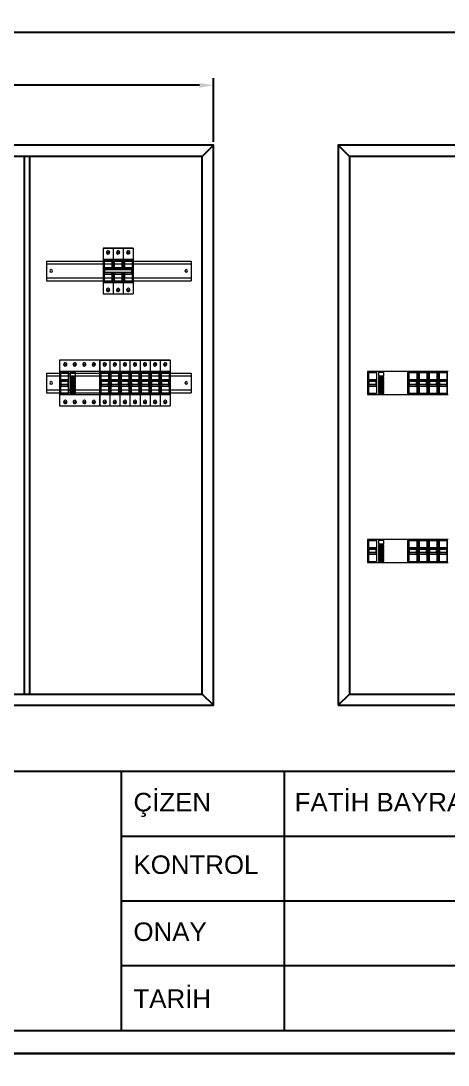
# Model space of a CAD drawing. Header units: millimetres. Extents: x 2046 to 14753, y 2361 to 29276.
# Drawn here: x 10086.9 to 10163.2, y 4139.3 to 4325.8 of the extents above; entities that cross this region are included whole.
import ezdxf

# ---------------------------------------------------------------- set-up
doc = ezdxf.new("R2010")
doc.units = ezdxf.units.MM
doc.layers.add('04_İç', color=10, linetype='Continuous', lineweight=13)
doc.layers.add('MYKUVVET', color=1, linetype='Continuous')
doc.styles.get("Standard").update_dxf_attribs({"font": 'arial.ttf'})
doc.dimstyles.new('ISO-25', dxfattribs={"dimtxt": 2.5, "dimasz": 2.5, "dimexe": 1.25, "dimexo": 0.625, "dimtad": 1, "dimtxsty": 'Standard', "dimcen": 2.5, "dimadec": 0, "dimazin": 0, "dimtfac": 1, "dimtmove": 0, "dimatfit": 3, "dimfxl": 1, "dimarcsym": 0})

# ---------------------------------------------------------------- blocks, each defined once
blk = doc.blocks.new('*D245')
at = {"layer": 'Defpoints', "color": 0, "transparency": 16777216}
for p in [(10031.34, 4314.26), (10031.34, 4303.56), (10121.34, 4303.56)]:
    blk.add_point(p, dxfattribs=at)
at = {"layer": 'MYKUVVET', "color": 0, "lineweight": -2, "transparency": 16777216}
for p, q in [((10031.34, 4304.18), (10031.34, 4315.51)), ((10121.34, 4304.18), (10121.34, 4315.51)), ((10118.84, 4314.26), (10033.84, 4314.26))]:
    blk.add_line(p, q, dxfattribs=at)
at = {"layer": 'MYKUVVET', "color": 0, "transparency": 16777216}
for points in [[(10033.84, 4314.68), (10033.84, 4313.84), (10031.34, 4314.26)], [(10118.84, 4314.68), (10118.84, 4313.84), (10121.34, 4314.26)]]:
    blk.add_solid(points, dxfattribs=at)
at = {"layer": 'MYKUVVET', "color": 0, "transparency": 16777216, "insert": (10076.34, 4316.16), "char_height": 2.5, "attachment_point": 5}
blk.add_mtext('90', dxfattribs=at)

msp = doc.modelspace()

# ---------------------------------------------------------------- linework, layer by layer
at = {"color": 8, "lineweight": 9}
for p, q in [((10101.621, 4285.201), (10101.621, 4277.019)), ((10103.421, 4285.201), (10101.621, 4285.201)), ((10101.621, 4285.201), (10103.421, 4285.201)), ((10103.421, 4285.201), (10103.421, 4281.371)), ((10105.221, 4285.201), (10103.421, 4285.201)), ((10103.421, 4285.201), (10105.221, 4285.201)), ((10103.421, 4285.201), (10103.421, 4281.371)), ((10105.221, 4285.201), (10105.221, 4281.371)), ((10107.021, 4285.201), (10105.221, 4285.201)), ((10105.221, 4285.201), (10107.021, 4285.201)), ((10105.221, 4285.201), (10105.221, 4281.371)), ((10107.021, 4285.201), (10107.021, 4277.019)), ((10101.621, 4283.155), (10101.621, 4279.064)), ((10103.421, 4283.155), (10101.621, 4283.155)), ((10102.229, 4284.452), (10102.813, 4284.452)), ((10102.229, 4284.391), (10102.813, 4284.391)), ((10103.421, 4283.155), (10103.421, 4281.371)), ((10105.221, 4283.155), (10103.421, 4283.155)), ((10104.029, 4284.452), (10104.613, 4284.452)), ((10104.029, 4284.391), (10104.613, 4284.391)), ((10105.221, 4283.155), (10105.221, 4281.371)), ((10107.021, 4283.155), (10105.221, 4283.155)), ((10105.829, 4284.452), (10106.413, 4284.452)), ((10105.829, 4284.391), (10106.413, 4284.391)), ((10103.421, 4280.839), (10103.421, 4279.064)), ((10103.421, 4280.839), (10103.421, 4277.019)), ((10103.421, 4280.839), (10103.421, 4277.019)), ((10105.221, 4280.839), (10105.221, 4279.064)), ((10105.221, 4280.839), (10105.221, 4277.019)), ((10105.221, 4280.839), (10105.221, 4277.019)), ((10101.621, 4279.064), (10103.421, 4279.064)), ((10103.421, 4279.064), (10105.221, 4279.064)), ((10105.221, 4279.064), (10107.021, 4279.064)), ((10102.229, 4277.756), (10102.813, 4277.756)), ((10102.229, 4277.695), (10102.813, 4277.695)), ((10104.029, 4277.756), (10104.613, 4277.756)), ((10104.029, 4277.695), (10104.613, 4277.695)), ((10105.829, 4277.756), (10106.413, 4277.756)), ((10105.829, 4277.695), (10106.413, 4277.695)), ((10101.621, 4277.019), (10103.421, 4277.019)), ((10103.421, 4277.019), (10105.221, 4277.019)), ((10105.221, 4277.019), (10107.021, 4277.019)), ((10093.823, 4265.201, 2.365), (10093.823, 4257.019, 2.365)), ((10101.023, 4265.201, 2.365), (10093.823, 4265.201, 2.365)), ((10094.581, 4264.452, 2.365), (10095.165, 4264.452, 2.365)), ((10094.581, 4264.391, 2.365), (10095.165, 4264.391, 2.365)), ((10096.281, 4264.452, 2.365), (10096.865, 4264.452, 2.365)), ((10096.281, 4264.391, 2.365), (10096.865, 4264.391, 2.365)), ((10097.981, 4264.452, 2.365), (10098.565, 4264.452, 2.365)), ((10097.981, 4264.391, 2.365), (10098.565, 4264.391, 2.365)), ((10099.681, 4264.452, 2.365), (10100.265, 4264.452, 2.365)), ((10099.681, 4264.391, 2.365), (10100.265, 4264.391, 2.365)), ((10101.023, 4257.019, 2.365), (10101.023, 4265.201, 2.365)), ((10101.023, 4265.201, 2.365), (10101.023, 4257.019, 2.365)), ((10102.823, 4265.201, 2.365), (10101.023, 4265.201, 2.365)), ((10101.023, 4265.201, 2.365), (10102.823, 4265.201, 2.365)), ((10101.631, 4264.452, 2.365), (10102.215, 4264.452, 2.365)), ((10101.631, 4264.391, 2.365), (10102.215, 4264.391, 2.365)), ((10102.823, 4265.201, 2.365), (10102.823, 4257.019, 2.365)), ((10102.823, 4265.201, 2.365), (10102.823, 4257.019, 2.365)), ((10104.623, 4265.201, 2.365), (10102.823, 4265.201, 2.365)), ((10102.823, 4265.201, 2.365), (10104.623, 4265.201, 2.365)), ((10103.431, 4264.452, 2.365), (10104.015, 4264.452, 2.365)), ((10103.431, 4264.391, 2.365), (10104.015, 4264.391, 2.365)), ((10104.623, 4265.201, 2.365), (10104.623, 4257.019, 2.365)), ((10104.623, 4265.201, 2.365), (10104.623, 4257.019, 2.365)), ((10106.423, 4265.201, 2.365), (10104.623, 4265.201, 2.365)), ((10104.623, 4265.201, 2.365), (10106.423, 4265.201, 2.365)), ((10105.231, 4264.452, 2.365), (10105.815, 4264.452, 2.365)), ((10105.231, 4264.391, 2.365), (10105.815, 4264.391, 2.365)), ((10106.423, 4265.201, 2.365), (10106.423, 4257.019, 2.365)), ((10106.423, 4265.201, 2.365), (10106.423, 4257.019, 2.365)), ((10108.223, 4265.201, 2.365), (10106.423, 4265.201, 2.365)), ((10106.423, 4265.201, 2.365), (10108.223, 4265.201, 2.365)), ((10107.031, 4264.452, 2.365), (10107.615, 4264.452, 2.365)), ((10107.031, 4264.391, 2.365), (10107.615, 4264.391, 2.365)), ((10108.223, 4265.201, 2.365), (10108.223, 4257.019, 2.365)), ((10108.223, 4265.201, 2.365), (10108.223, 4257.019, 2.365)), ((10110.023, 4265.201, 2.365), (10108.223, 4265.201, 2.365)), ((10108.223, 4265.201, 2.365), (10110.023, 4265.201, 2.365)), ((10108.831, 4264.452, 2.365), (10109.415, 4264.452, 2.365)), ((10108.831, 4264.391, 2.365), (10109.415, 4264.391, 2.365)), ((10110.023, 4265.201, 2.365), (10110.023, 4257.019, 2.365)), ((10110.023, 4265.201, 2.365), (10110.023, 4257.019, 2.365)), ((10111.823, 4265.201, 2.365), (10110.023, 4265.201, 2.365)), ((10110.023, 4265.201, 2.365), (10111.823, 4265.201, 2.365)), ((10110.631, 4264.452, 2.365), (10111.215, 4264.452, 2.365)), ((10110.631, 4264.391, 2.365), (10111.215, 4264.391, 2.365)), ((10111.823, 4265.201, 2.365), (10111.823, 4257.019, 2.365)), ((10111.823, 4265.201, 2.365), (10111.823, 4257.019, 2.365)), ((10113.623, 4265.201, 2.365), (10111.823, 4265.201, 2.365)), ((10111.823, 4265.201, 2.365), (10113.623, 4265.201, 2.365)), ((10112.431, 4264.452, 2.365), (10113.015, 4264.452, 2.365)), ((10112.431, 4264.391, 2.365), (10113.015, 4264.391, 2.365)), ((10113.623, 4265.201, 2.365), (10113.623, 4257.019, 2.365)), ((10101.023, 4263.155, 2.365), (10101.023, 4259.064, 2.365)), ((10102.823, 4263.155, 2.365), (10101.023, 4263.155, 2.365)), ((10102.823, 4263.155, 2.365), (10102.823, 4259.064, 2.365)), ((10104.623, 4263.155, 2.365), (10102.823, 4263.155, 2.365)), ((10104.623, 4263.155, 2.365), (10104.623, 4259.064, 2.365)), ((10106.423, 4263.155, 2.365), (10104.623, 4263.155, 2.365)), ((10106.423, 4263.155, 2.365), (10106.423, 4259.064, 2.365)), ((10108.223, 4263.155, 2.365), (10106.423, 4263.155, 2.365)), ((10108.223, 4263.155, 2.365), (10108.223, 4259.064, 2.365)), ((10110.023, 4263.155, 2.365), (10108.223, 4263.155, 2.365)), ((10110.023, 4263.155, 2.365), (10110.023, 4259.064, 2.365)), ((10111.823, 4263.155, 2.365), (10110.023, 4263.155, 2.365)), ((10111.823, 4263.155, 2.365), (10111.823, 4259.064, 2.365)), ((10113.623, 4263.155, 2.365), (10111.823, 4263.155, 2.365)), ((10156.049, 4263.155), (10156.049, 4259.064)), ((10157.849, 4263.155), (10156.049, 4263.155)), ((10157.849, 4263.155), (10157.849, 4259.064)), ((10159.649, 4263.155), (10157.849, 4263.155)), ((10159.649, 4263.155), (10159.649, 4259.064)), ((10161.449, 4263.155), (10159.649, 4263.155)), ((10161.449, 4263.155), (10161.449, 4259.064)), ((10163.249, 4263.155), (10161.449, 4263.155)), ((10101.023, 4259.064, 2.365), (10102.823, 4259.064, 2.365)), ((10102.823, 4259.064, 2.365), (10104.623, 4259.064, 2.365)), ((10104.623, 4259.064, 2.365), (10106.423, 4259.064, 2.365)), ((10106.423, 4259.064, 2.365), (10108.223, 4259.064, 2.365)), ((10108.223, 4259.064, 2.365), (10110.023, 4259.064, 2.365)), ((10110.023, 4259.064, 2.365), (10111.823, 4259.064, 2.365)), ((10111.823, 4259.064, 2.365), (10113.623, 4259.064, 2.365)), ((10156.049, 4259.064), (10157.849, 4259.064)), ((10157.849, 4259.064), (10159.649, 4259.064)), ((10159.649, 4259.064), (10161.449, 4259.064)), ((10161.449, 4259.064), (10163.249, 4259.064)), ((10093.823, 4257.019, 2.365), (10101.023, 4257.019, 2.365)), ((10094.581, 4257.756, 2.365), (10095.165, 4257.756, 2.365)), ((10094.581, 4257.695, 2.365), (10095.165, 4257.695, 2.365)), ((10096.281, 4257.756, 2.365), (10096.865, 4257.756, 2.365)), ((10096.281, 4257.695, 2.365), (10096.865, 4257.695, 2.365)), ((10097.981, 4257.756, 2.365), (10098.565, 4257.756, 2.365)), ((10097.981, 4257.695, 2.365), (10098.565, 4257.695, 2.365)), ((10099.681, 4257.756, 2.365), (10100.265, 4257.756, 2.365)), ((10099.681, 4257.695, 2.365), (10100.265, 4257.695, 2.365)), ((10101.023, 4257.019, 2.365), (10102.823, 4257.019, 2.365)), ((10101.631, 4257.756, 2.365), (10102.215, 4257.756, 2.365)), ((10101.631, 4257.695, 2.365), (10102.215, 4257.695, 2.365)), ((10102.823, 4257.019, 2.365), (10104.623, 4257.019, 2.365)), ((10103.431, 4257.756, 2.365), (10104.015, 4257.756, 2.365)), ((10103.431, 4257.695, 2.365), (10104.015, 4257.695, 2.365)), ((10104.623, 4257.019, 2.365), (10106.423, 4257.019, 2.365)), ((10105.231, 4257.756, 2.365), (10105.815, 4257.756, 2.365)), ((10105.231, 4257.695, 2.365), (10105.815, 4257.695, 2.365)), ((10106.423, 4257.019, 2.365), (10108.223, 4257.019, 2.365)), ((10107.031, 4257.756, 2.365), (10107.615, 4257.756, 2.365)), ((10107.031, 4257.695, 2.365), (10107.615, 4257.695, 2.365)), ((10108.223, 4257.019, 2.365), (10110.023, 4257.019, 2.365)), ((10108.831, 4257.756, 2.365), (10109.415, 4257.756, 2.365)), ((10108.831, 4257.695, 2.365), (10109.415, 4257.695, 2.365)), ((10110.023, 4257.019, 2.365), (10111.823, 4257.019, 2.365)), ((10110.631, 4257.756, 2.365), (10111.215, 4257.756, 2.365)), ((10110.631, 4257.695, 2.365), (10111.215, 4257.695, 2.365)), ((10111.823, 4257.019, 2.365), (10113.623, 4257.019, 2.365)), ((10112.431, 4257.756, 2.365), (10113.015, 4257.756, 2.365)), ((10112.431, 4257.695, 2.365), (10113.015, 4257.695, 2.365)), ((10156.049, 4233.155), (10156.049, 4229.064)), ((10157.849, 4233.155), (10156.049, 4233.155)), ((10157.849, 4233.155), (10157.849, 4229.064)), ((10159.649, 4233.155), (10157.849, 4233.155)), ((10159.649, 4233.155), (10159.649, 4229.064)), ((10161.449, 4233.155), (10159.649, 4233.155)), ((10161.449, 4233.155), (10161.449, 4229.064)), ((10163.249, 4233.155), (10161.449, 4233.155)), ((10156.049, 4229.064), (10157.849, 4229.064)), ((10157.849, 4229.064), (10159.649, 4229.064)), ((10159.649, 4229.064), (10161.449, 4229.064)), ((10161.449, 4229.064), (10163.249, 4229.064))]:
    msp.add_line(p, q, dxfattribs=at)
at = {"color": 30, "lineweight": 9}
for p, q in [((10101.784, 4282.982), (10101.784, 4279.218)), ((10103.309, 4282.982), (10101.784, 4282.982)), ((10101.83, 4282.936), (10101.83, 4279.263)), ((10103.264, 4282.936), (10101.83, 4282.936)), ((10103.264, 4281.371), (10103.264, 4282.936)), ((10103.309, 4281.371), (10103.309, 4282.982)), ((10103.584, 4282.982), (10103.584, 4281.371)), ((10105.109, 4282.982), (10103.584, 4282.982)), ((10103.63, 4282.936), (10103.63, 4281.371)), ((10105.064, 4282.936), (10103.63, 4282.936)), ((10105.064, 4281.371), (10105.064, 4282.936)), ((10105.109, 4281.371), (10105.109, 4282.982)), ((10105.384, 4282.982), (10105.384, 4281.371)), ((10106.909, 4282.982), (10105.384, 4282.982)), ((10105.43, 4282.936), (10105.43, 4281.371)), ((10106.864, 4282.936), (10105.43, 4282.936)), ((10106.864, 4279.263), (10106.864, 4282.936)), ((10106.909, 4279.218), (10106.909, 4282.982)), ((10101.875, 4281.678), (10101.875, 4280.532)), ((10103.218, 4281.678), (10101.875, 4281.678)), ((10103.218, 4281.417), (10101.875, 4281.417)), ((10101.921, 4281.371), (10101.875, 4281.417)), ((10101.921, 4280.839), (10101.875, 4280.794)), ((10103.218, 4280.794), (10101.875, 4280.794)), ((10103.173, 4281.371), (10101.921, 4281.371)), ((10101.921, 4280.839), (10101.921, 4281.371)), ((10103.173, 4280.839), (10101.921, 4280.839)), ((10103.173, 4281.371), (10103.218, 4281.417)), ((10103.173, 4280.839), (10103.218, 4280.794)), ((10103.218, 4281.371), (10103.218, 4281.678)), ((10103.218, 4280.532), (10103.218, 4280.839)), ((10103.264, 4279.263), (10103.264, 4280.839)), ((10103.309, 4279.218), (10103.309, 4280.839)), ((10103.584, 4280.839), (10103.584, 4279.218)), ((10103.63, 4280.839), (10103.63, 4279.263)), ((10105.018, 4281.678), (10103.675, 4281.678)), ((10103.675, 4281.678), (10103.675, 4281.371)), ((10105.018, 4281.417), (10103.675, 4281.417)), ((10103.721, 4281.371), (10103.675, 4281.417)), ((10103.721, 4280.839), (10103.675, 4280.794)), ((10103.675, 4280.839), (10103.675, 4280.532)), ((10105.018, 4280.794), (10103.675, 4280.794)), ((10104.973, 4281.371), (10103.721, 4281.371)), ((10104.973, 4280.839), (10103.721, 4280.839)), ((10104.973, 4281.371), (10105.018, 4281.417)), ((10104.973, 4280.839), (10105.018, 4280.794)), ((10105.018, 4281.371), (10105.018, 4281.678)), ((10105.018, 4280.532), (10105.018, 4280.839)), ((10105.064, 4279.263), (10105.064, 4280.839)), ((10105.109, 4279.218), (10105.109, 4280.839)), ((10105.384, 4280.839), (10105.384, 4279.218)), ((10105.43, 4280.839), (10105.43, 4279.263)), ((10105.475, 4281.678), (10105.475, 4281.371)), ((10106.818, 4281.678), (10105.475, 4281.678)), ((10106.818, 4281.417), (10105.475, 4281.417)), ((10105.521, 4281.371), (10105.475, 4281.417)), ((10105.521, 4280.839), (10105.475, 4280.794)), ((10105.475, 4280.839), (10105.475, 4280.532)), ((10106.818, 4280.794), (10105.475, 4280.794)), ((10106.773, 4281.371), (10105.521, 4281.371)), ((10106.773, 4280.839), (10105.521, 4280.839)), ((10106.773, 4281.371), (10106.818, 4281.417)), ((10106.773, 4280.839), (10106.773, 4281.371)), ((10106.773, 4280.839), (10106.818, 4280.794)), ((10106.818, 4280.532), (10106.818, 4281.678)), ((10101.784, 4279.218), (10103.309, 4279.218)), ((10101.83, 4279.263), (10103.264, 4279.263)), ((10101.875, 4280.532), (10103.218, 4280.532)), ((10103.584, 4279.218), (10105.109, 4279.218)), ((10103.63, 4279.263), (10105.064, 4279.263)), ((10103.675, 4280.532), (10105.018, 4280.532)), ((10105.384, 4279.218), (10106.909, 4279.218)), ((10105.43, 4279.263), (10106.864, 4279.263)), ((10105.475, 4280.532), (10106.818, 4280.532)), ((10093.823, 4263.155, 2.365), (10093.823, 4259.064, 2.365)), ((10101.023, 4263.155, 2.365), (10093.823, 4263.155, 2.365)), ((10093.986, 4262.982, 2.365), (10093.986, 4259.218, 2.365)), ((10095.511, 4262.982, 2.365), (10093.986, 4262.982, 2.365)), ((10094.032, 4262.936, 2.365), (10094.032, 4259.263, 2.365)), ((10095.466, 4262.936, 2.365), (10094.032, 4262.936, 2.365)), ((10095.466, 4259.263, 2.365), (10095.466, 4262.936, 2.365)), ((10095.511, 4259.218, 2.365), (10095.511, 4262.982, 2.365)), ((10095.77, 4262.982, 2.365), (10095.77, 4262.397, 2.365)), ((10096.717, 4262.982, 2.365), (10095.77, 4262.982, 2.365)), ((10095.77, 4262.397, 2.365), (10096.717, 4262.397, 2.365)), ((10095.77, 4262.22, 2.365), (10095.77, 4262.095, 2.365)), ((10096.717, 4262.22, 2.365), (10095.77, 4262.22, 2.365)), ((10096.717, 4262.397, 2.365), (10096.717, 4262.982, 2.365)), ((10096.717, 4262.095, 2.365), (10096.717, 4262.22, 2.365)), ((10101.023, 4259.064, 2.365), (10101.023, 4263.155, 2.365)), ((10101.186, 4262.982, 2.365), (10101.186, 4259.218, 2.365)), ((10102.711, 4262.982, 2.365), (10101.186, 4262.982, 2.365)), ((10101.232, 4262.936, 2.365), (10101.232, 4259.263, 2.365)), ((10102.666, 4262.936, 2.365), (10101.232, 4262.936, 2.365)), ((10102.666, 4259.263, 2.365), (10102.666, 4262.936, 2.365)), ((10102.711, 4259.218, 2.365), (10102.711, 4262.982, 2.365)), ((10102.986, 4262.982, 2.365), (10102.986, 4259.218, 2.365)), ((10104.511, 4262.982, 2.365), (10102.986, 4262.982, 2.365)), ((10103.032, 4262.936, 2.365), (10103.032, 4259.263, 2.365)), ((10104.466, 4262.936, 2.365), (10103.032, 4262.936, 2.365)), ((10104.466, 4259.263, 2.365), (10104.466, 4262.936, 2.365)), ((10104.511, 4259.218, 2.365), (10104.511, 4262.982, 2.365)), ((10104.786, 4262.982, 2.365), (10104.786, 4259.218, 2.365)), ((10106.311, 4262.982, 2.365), (10104.786, 4262.982, 2.365)), ((10104.832, 4262.936, 2.365), (10104.832, 4259.263, 2.365)), ((10106.266, 4262.936, 2.365), (10104.832, 4262.936, 2.365)), ((10106.266, 4259.263, 2.365), (10106.266, 4262.936, 2.365)), ((10106.311, 4259.218, 2.365), (10106.311, 4262.982, 2.365)), ((10106.586, 4262.982, 2.365), (10106.586, 4259.218, 2.365)), ((10108.111, 4262.982, 2.365), (10106.586, 4262.982, 2.365)), ((10106.632, 4262.936, 2.365), (10106.632, 4259.263, 2.365)), ((10108.066, 4262.936, 2.365), (10106.632, 4262.936, 2.365)), ((10108.066, 4259.263, 2.365), (10108.066, 4262.936, 2.365)), ((10108.111, 4259.218, 2.365), (10108.111, 4262.982, 2.365)), ((10108.386, 4262.982, 2.365), (10108.386, 4259.218, 2.365)), ((10109.911, 4262.982, 2.365), (10108.386, 4262.982, 2.365)), ((10108.432, 4262.936, 2.365), (10108.432, 4259.263, 2.365)), ((10109.866, 4262.936, 2.365), (10108.432, 4262.936, 2.365)), ((10109.866, 4259.263, 2.365), (10109.866, 4262.936, 2.365)), ((10109.911, 4259.218, 2.365), (10109.911, 4262.982, 2.365)), ((10110.186, 4262.982, 2.365), (10110.186, 4259.218, 2.365)), ((10111.711, 4262.982, 2.365), (10110.186, 4262.982, 2.365)), ((10110.232, 4262.936, 2.365), (10110.232, 4259.263, 2.365)), ((10111.666, 4262.936, 2.365), (10110.232, 4262.936, 2.365)), ((10111.666, 4259.263, 2.365), (10111.666, 4262.936, 2.365)), ((10111.711, 4259.218, 2.365), (10111.711, 4262.982, 2.365)), ((10111.986, 4262.982, 2.365), (10111.986, 4259.218, 2.365)), ((10113.511, 4262.982, 2.365), (10111.986, 4262.982, 2.365)), ((10112.032, 4262.936, 2.365), (10112.032, 4259.263, 2.365)), ((10113.466, 4262.936, 2.365), (10112.032, 4262.936, 2.365)), ((10113.466, 4259.263, 2.365), (10113.466, 4262.936, 2.365)), ((10113.511, 4259.218, 2.365), (10113.511, 4262.982, 2.365)), ((10148.849, 4263.155), (10148.849, 4259.064)), ((10156.049, 4263.155), (10148.849, 4263.155)), ((10149.012, 4262.982), (10149.012, 4259.218)), ((10150.537, 4262.982), (10149.012, 4262.982)), ((10149.058, 4262.936), (10149.058, 4259.263)), ((10150.492, 4262.936), (10149.058, 4262.936)), ((10150.492, 4259.263), (10150.492, 4262.936)), ((10150.537, 4259.218), (10150.537, 4262.982)), ((10150.796, 4262.982), (10150.796, 4262.397)), ((10151.744, 4262.982), (10150.796, 4262.982)), ((10150.796, 4262.397), (10151.744, 4262.397)), ((10150.796, 4262.22), (10150.796, 4262.095)), ((10151.744, 4262.22), (10150.796, 4262.22)), ((10151.744, 4262.397), (10151.744, 4262.982)), ((10151.744, 4262.095), (10151.744, 4262.22)), ((10156.049, 4259.064), (10156.049, 4263.155)), ((10156.212, 4262.982), (10156.212, 4259.218)), ((10157.737, 4262.982), (10156.212, 4262.982)), ((10156.258, 4262.936), (10156.258, 4259.263)), ((10157.692, 4262.936), (10156.258, 4262.936)), ((10157.692, 4259.263), (10157.692, 4262.936)), ((10157.737, 4259.218), (10157.737, 4262.982)), ((10158.012, 4262.982), (10158.012, 4259.218)), ((10159.537, 4262.982), (10158.012, 4262.982)), ((10158.058, 4262.936), (10158.058, 4259.263)), ((10159.492, 4262.936), (10158.058, 4262.936)), ((10159.492, 4259.263), (10159.492, 4262.936)), ((10159.537, 4259.218), (10159.537, 4262.982)), ((10159.812, 4262.982), (10159.812, 4259.218)), ((10161.337, 4262.982), (10159.812, 4262.982)), ((10159.858, 4262.936), (10159.858, 4259.263)), ((10161.292, 4262.936), (10159.858, 4262.936)), ((10161.292, 4259.263), (10161.292, 4262.936)), ((10161.337, 4259.218), (10161.337, 4262.982)), ((10161.612, 4262.982), (10161.612, 4259.218)), ((10163.137, 4262.982), (10161.612, 4262.982)), ((10161.658, 4262.936), (10161.658, 4259.263)), ((10163.092, 4262.936), (10161.658, 4262.936)), ((10163.092, 4259.263), (10163.092, 4262.936)), ((10163.137, 4259.218), (10163.137, 4262.982)), ((10094.077, 4261.678, 2.365), (10094.077, 4260.532, 2.365)), ((10095.42, 4261.678, 2.365), (10094.077, 4261.678, 2.365)), ((10095.42, 4261.417, 2.365), (10094.077, 4261.417, 2.365)), ((10094.123, 4261.371, 2.365), (10094.077, 4261.417, 2.365)), ((10094.123, 4260.839, 2.365), (10094.077, 4260.794, 2.365)), ((10095.42, 4260.794, 2.365), (10094.077, 4260.794, 2.365)), ((10094.077, 4260.532, 2.365), (10095.42, 4260.532, 2.365)), ((10095.375, 4261.371, 2.365), (10094.123, 4261.371, 2.365)), ((10094.123, 4260.839, 2.365), (10094.123, 4261.371, 2.365)), ((10095.375, 4260.839, 2.365), (10094.123, 4260.839, 2.365)), ((10095.375, 4261.371, 2.365), (10095.42, 4261.417, 2.365)), ((10095.375, 4260.839, 2.365), (10095.375, 4261.371, 2.365)), ((10095.375, 4260.839, 2.365), (10095.42, 4260.794, 2.365)), ((10095.42, 4260.532, 2.365), (10095.42, 4261.678, 2.365)), ((10095.77, 4262.095, 2.365), (10096.717, 4262.095, 2.365)), ((10095.77, 4261.982, 2.365), (10095.77, 4261.858, 2.365)), ((10096.717, 4261.982, 2.365), (10095.77, 4261.982, 2.365)), ((10095.77, 4261.858, 2.365), (10096.717, 4261.858, 2.365)), ((10095.77, 4261.745, 2.365), (10095.77, 4261.62, 2.365)), ((10096.717, 4261.745, 2.365), (10095.77, 4261.745, 2.365)), ((10095.77, 4261.62, 2.365), (10096.717, 4261.62, 2.365)), ((10095.77, 4261.508, 2.365), (10095.77, 4261.383, 2.365)), ((10096.717, 4261.508, 2.365), (10095.77, 4261.508, 2.365)), ((10095.77, 4261.383, 2.365), (10096.717, 4261.383, 2.365)), ((10095.77, 4261.27, 2.365), (10095.77, 4261.146, 2.365)), ((10096.717, 4261.27, 2.365), (10095.77, 4261.27, 2.365)), ((10095.77, 4261.146, 2.365), (10096.717, 4261.146, 2.365)), ((10095.77, 4261.033, 2.365), (10095.77, 4260.909, 2.365)), ((10096.717, 4261.033, 2.365), (10095.77, 4261.033, 2.365)), ((10095.77, 4260.909, 2.365), (10096.717, 4260.909, 2.365)), ((10095.77, 4260.796, 2.365), (10095.77, 4260.671, 2.365)), ((10096.717, 4260.796, 2.365), (10095.77, 4260.796, 2.365)), ((10095.77, 4260.671, 2.365), (10096.717, 4260.671, 2.365)), ((10095.77, 4260.559, 2.365), (10095.77, 4260.434, 2.365)), ((10096.717, 4260.559, 2.365), (10095.77, 4260.559, 2.365)), ((10095.77, 4260.434, 2.365), (10096.717, 4260.434, 2.365)), ((10095.77, 4260.321, 2.365), (10095.77, 4260.197, 2.365)), ((10096.717, 4260.321, 2.365), (10095.77, 4260.321, 2.365)), ((10096.717, 4261.858, 2.365), (10096.717, 4261.982, 2.365)), ((10096.717, 4261.62, 2.365), (10096.717, 4261.745, 2.365)), ((10096.717, 4261.383, 2.365), (10096.717, 4261.508, 2.365)), ((10096.717, 4261.146, 2.365), (10096.717, 4261.27, 2.365)), ((10096.717, 4260.909, 2.365), (10096.717, 4261.033, 2.365)), ((10096.717, 4260.671, 2.365), (10096.717, 4260.796, 2.365)), ((10096.717, 4260.434, 2.365), (10096.717, 4260.559, 2.365)), ((10096.717, 4260.197, 2.365), (10096.717, 4260.321, 2.365)), ((10101.277, 4261.678, 2.365), (10101.277, 4260.532, 2.365)), ((10102.62, 4261.678, 2.365), (10101.277, 4261.678, 2.365)), ((10102.62, 4261.417, 2.365), (10101.277, 4261.417, 2.365)), ((10101.323, 4261.371, 2.365), (10101.277, 4261.417, 2.365)), ((10101.323, 4260.839, 2.365), (10101.277, 4260.794, 2.365)), ((10102.62, 4260.794, 2.365), (10101.277, 4260.794, 2.365)), ((10101.277, 4260.532, 2.365), (10102.62, 4260.532, 2.365)), ((10102.575, 4261.371, 2.365), (10101.323, 4261.371, 2.365)), ((10101.323, 4260.839, 2.365), (10101.323, 4261.371, 2.365)), ((10102.575, 4260.839, 2.365), (10101.323, 4260.839, 2.365)), ((10102.575, 4261.371, 2.365), (10102.62, 4261.417, 2.365)), ((10102.575, 4260.839, 2.365), (10102.575, 4261.371, 2.365)), ((10102.575, 4260.839, 2.365), (10102.62, 4260.794, 2.365)), ((10102.62, 4260.532, 2.365), (10102.62, 4261.678, 2.365)), ((10103.077, 4261.678, 2.365), (10103.077, 4260.532, 2.365)), ((10104.42, 4261.678, 2.365), (10103.077, 4261.678, 2.365)), ((10104.42, 4261.417, 2.365), (10103.077, 4261.417, 2.365)), ((10103.123, 4261.371, 2.365), (10103.077, 4261.417, 2.365)), ((10103.123, 4260.839, 2.365), (10103.077, 4260.794, 2.365)), ((10104.42, 4260.794, 2.365), (10103.077, 4260.794, 2.365)), ((10103.077, 4260.532, 2.365), (10104.42, 4260.532, 2.365)), ((10104.375, 4261.371, 2.365), (10103.123, 4261.371, 2.365)), ((10103.123, 4260.839, 2.365), (10103.123, 4261.371, 2.365)), ((10104.375, 4260.839, 2.365), (10103.123, 4260.839, 2.365)), ((10104.375, 4261.371, 2.365), (10104.42, 4261.417, 2.365)), ((10104.375, 4260.839, 2.365), (10104.375, 4261.371, 2.365)), ((10104.375, 4260.839, 2.365), (10104.42, 4260.794, 2.365)), ((10104.42, 4260.532, 2.365), (10104.42, 4261.678, 2.365)), ((10104.877, 4261.678, 2.365), (10104.877, 4260.532, 2.365)), ((10106.22, 4261.678, 2.365), (10104.877, 4261.678, 2.365)), ((10106.22, 4261.417, 2.365), (10104.877, 4261.417, 2.365)), ((10104.923, 4261.371, 2.365), (10104.877, 4261.417, 2.365)), ((10104.923, 4260.839, 2.365), (10104.877, 4260.794, 2.365)), ((10106.22, 4260.794, 2.365), (10104.877, 4260.794, 2.365)), ((10104.877, 4260.532, 2.365), (10106.22, 4260.532, 2.365)), ((10106.175, 4261.371, 2.365), (10104.923, 4261.371, 2.365)), ((10104.923, 4260.839, 2.365), (10104.923, 4261.371, 2.365)), ((10106.175, 4260.839, 2.365), (10104.923, 4260.839, 2.365)), ((10106.175, 4261.371, 2.365), (10106.22, 4261.417, 2.365)), ((10106.175, 4260.839, 2.365), (10106.175, 4261.371, 2.365)), ((10106.175, 4260.839, 2.365), (10106.22, 4260.794, 2.365)), ((10106.22, 4260.532, 2.365), (10106.22, 4261.678, 2.365)), ((10106.677, 4261.678, 2.365), (10106.677, 4260.532, 2.365)), ((10108.02, 4261.678, 2.365), (10106.677, 4261.678, 2.365)), ((10108.02, 4261.417, 2.365), (10106.677, 4261.417, 2.365)), ((10106.723, 4261.371, 2.365), (10106.677, 4261.417, 2.365)), ((10106.723, 4260.839, 2.365), (10106.677, 4260.794, 2.365)), ((10108.02, 4260.794, 2.365), (10106.677, 4260.794, 2.365)), ((10106.677, 4260.532, 2.365), (10108.02, 4260.532, 2.365)), ((10107.975, 4261.371, 2.365), (10106.723, 4261.371, 2.365)), ((10106.723, 4260.839, 2.365), (10106.723, 4261.371, 2.365)), ((10107.975, 4260.839, 2.365), (10106.723, 4260.839, 2.365)), ((10107.975, 4261.371, 2.365), (10108.02, 4261.417, 2.365)), ((10107.975, 4260.839, 2.365), (10107.975, 4261.371, 2.365)), ((10107.975, 4260.839, 2.365), (10108.02, 4260.794, 2.365)), ((10108.02, 4260.532, 2.365), (10108.02, 4261.678, 2.365)), ((10108.477, 4261.678, 2.365), (10108.477, 4260.532, 2.365)), ((10109.82, 4261.678, 2.365), (10108.477, 4261.678, 2.365)), ((10109.82, 4261.417, 2.365), (10108.477, 4261.417, 2.365)), ((10108.523, 4261.371, 2.365), (10108.477, 4261.417, 2.365)), ((10108.523, 4260.839, 2.365), (10108.477, 4260.794, 2.365)), ((10109.82, 4260.794, 2.365), (10108.477, 4260.794, 2.365)), ((10108.477, 4260.532, 2.365), (10109.82, 4260.532, 2.365)), ((10109.775, 4261.371, 2.365), (10108.523, 4261.371, 2.365)), ((10108.523, 4260.839, 2.365), (10108.523, 4261.371, 2.365)), ((10109.775, 4260.839, 2.365), (10108.523, 4260.839, 2.365)), ((10109.775, 4261.371, 2.365), (10109.82, 4261.417, 2.365)), ((10109.775, 4260.839, 2.365), (10109.775, 4261.371, 2.365)), ((10109.775, 4260.839, 2.365), (10109.82, 4260.794, 2.365)), ((10109.82, 4260.532, 2.365), (10109.82, 4261.678, 2.365)), ((10110.277, 4261.678, 2.365), (10110.277, 4260.532, 2.365)), ((10111.62, 4261.678, 2.365), (10110.277, 4261.678, 2.365)), ((10111.62, 4261.417, 2.365), (10110.277, 4261.417, 2.365)), ((10110.323, 4261.371, 2.365), (10110.277, 4261.417, 2.365)), ((10110.323, 4260.839, 2.365), (10110.277, 4260.794, 2.365)), ((10111.62, 4260.794, 2.365), (10110.277, 4260.794, 2.365)), ((10110.277, 4260.532, 2.365), (10111.62, 4260.532, 2.365)), ((10111.575, 4261.371, 2.365), (10110.323, 4261.371, 2.365)), ((10110.323, 4260.839, 2.365), (10110.323, 4261.371, 2.365)), ((10111.575, 4260.839, 2.365), (10110.323, 4260.839, 2.365)), ((10111.575, 4261.371, 2.365), (10111.62, 4261.417, 2.365)), ((10111.575, 4260.839, 2.365), (10111.575, 4261.371, 2.365)), ((10111.575, 4260.839, 2.365), (10111.62, 4260.794, 2.365)), ((10111.62, 4260.532, 2.365), (10111.62, 4261.678, 2.365)), ((10112.077, 4261.678, 2.365), (10112.077, 4260.532, 2.365)), ((10113.42, 4261.678, 2.365), (10112.077, 4261.678, 2.365)), ((10113.42, 4261.417, 2.365), (10112.077, 4261.417, 2.365)), ((10112.123, 4261.371, 2.365), (10112.077, 4261.417, 2.365)), ((10112.123, 4260.839, 2.365), (10112.077, 4260.794, 2.365)), ((10113.42, 4260.794, 2.365), (10112.077, 4260.794, 2.365)), ((10112.077, 4260.532, 2.365), (10113.42, 4260.532, 2.365)), ((10113.375, 4261.371, 2.365), (10112.123, 4261.371, 2.365)), ((10112.123, 4260.839, 2.365), (10112.123, 4261.371, 2.365)), ((10113.375, 4260.839, 2.365), (10112.123, 4260.839, 2.365)), ((10113.375, 4261.371, 2.365), (10113.42, 4261.417, 2.365)), ((10113.375, 4260.839, 2.365), (10113.375, 4261.371, 2.365)), ((10113.375, 4260.839, 2.365), (10113.42, 4260.794, 2.365)), ((10113.42, 4260.532, 2.365), (10113.42, 4261.678, 2.365)), ((10149.103, 4261.678), (10149.103, 4260.532)), ((10150.446, 4261.678), (10149.103, 4261.678)), ((10150.446, 4261.417), (10149.103, 4261.417)), ((10149.149, 4261.371), (10149.103, 4261.417)), ((10149.149, 4260.839), (10149.103, 4260.794)), ((10150.446, 4260.794), (10149.103, 4260.794)), ((10149.103, 4260.532), (10150.446, 4260.532)), ((10150.401, 4261.371), (10149.149, 4261.371)), ((10149.149, 4260.839), (10149.149, 4261.371)), ((10150.401, 4260.839), (10149.149, 4260.839)), ((10150.401, 4261.371), (10150.446, 4261.417)), ((10150.401, 4260.839), (10150.401, 4261.371)), ((10150.401, 4260.839), (10150.446, 4260.794)), ((10150.446, 4260.532), (10150.446, 4261.678)), ((10150.796, 4262.095), (10151.744, 4262.095)), ((10150.796, 4261.982), (10150.796, 4261.858)), ((10151.744, 4261.982), (10150.796, 4261.982)), ((10150.796, 4261.858), (10151.744, 4261.858)), ((10150.796, 4261.745), (10150.796, 4261.62)), ((10151.744, 4261.745), (10150.796, 4261.745)), ((10150.796, 4261.62), (10151.744, 4261.62)), ((10150.796, 4261.508), (10150.796, 4261.383)), ((10151.744, 4261.508), (10150.796, 4261.508)), ((10150.796, 4261.383), (10151.744, 4261.383)), ((10150.796, 4261.27), (10150.796, 4261.146)), ((10151.744, 4261.27), (10150.796, 4261.27)), ((10150.796, 4261.146), (10151.744, 4261.146)), ((10150.796, 4261.033), (10150.796, 4260.909)), ((10151.744, 4261.033), (10150.796, 4261.033)), ((10150.796, 4260.909), (10151.744, 4260.909)), ((10150.796, 4260.796), (10150.796, 4260.671)), ((10151.744, 4260.796), (10150.796, 4260.796)), ((10150.796, 4260.671), (10151.744, 4260.671)), ((10150.796, 4260.559), (10150.796, 4260.434)), ((10151.744, 4260.559), (10150.796, 4260.559)), ((10150.796, 4260.434), (10151.744, 4260.434)), ((10150.796, 4260.321), (10150.796, 4260.197)), ((10151.744, 4260.321), (10150.796, 4260.321)), ((10151.744, 4261.858), (10151.744, 4261.982)), ((10151.744, 4261.62), (10151.744, 4261.745)), ((10151.744, 4261.383), (10151.744, 4261.508)), ((10151.744, 4261.146), (10151.744, 4261.27)), ((10151.744, 4260.909), (10151.744, 4261.033)), ((10151.744, 4260.671), (10151.744, 4260.796)), ((10151.744, 4260.434), (10151.744, 4260.559)), ((10151.744, 4260.197), (10151.744, 4260.321)), ((10156.303, 4261.678), (10156.303, 4260.532)), ((10157.646, 4261.678), (10156.303, 4261.678)), ((10157.646, 4261.417), (10156.303, 4261.417)), ((10156.349, 4261.371), (10156.303, 4261.417)), ((10156.349, 4260.839), (10156.303, 4260.794)), ((10157.646, 4260.794), (10156.303, 4260.794)), ((10156.303, 4260.532), (10157.646, 4260.532)), ((10157.601, 4261.371), (10156.349, 4261.371)), ((10156.349, 4260.839), (10156.349, 4261.371)), ((10157.601, 4260.839), (10156.349, 4260.839)), ((10157.601, 4261.371), (10157.646, 4261.417)), ((10157.601, 4260.839), (10157.601, 4261.371)), ((10157.601, 4260.839), (10157.646, 4260.794)), ((10157.646, 4260.532), (10157.646, 4261.678)), ((10158.103, 4261.678), (10158.103, 4260.532)), ((10159.446, 4261.678), (10158.103, 4261.678)), ((10159.446, 4261.417), (10158.103, 4261.417)), ((10158.149, 4261.371), (10158.103, 4261.417)), ((10158.149, 4260.839), (10158.103, 4260.794)), ((10159.446, 4260.794), (10158.103, 4260.794)), ((10158.103, 4260.532), (10159.446, 4260.532)), ((10159.401, 4261.371), (10158.149, 4261.371)), ((10158.149, 4260.839), (10158.149, 4261.371)), ((10159.401, 4260.839), (10158.149, 4260.839)), ((10159.401, 4261.371), (10159.446, 4261.417)), ((10159.401, 4260.839), (10159.401, 4261.371)), ((10159.401, 4260.839), (10159.446, 4260.794)), ((10159.446, 4260.532), (10159.446, 4261.678)), ((10159.903, 4261.678), (10159.903, 4260.532)), ((10161.246, 4261.678), (10159.903, 4261.678)), ((10161.246, 4261.417), (10159.903, 4261.417)), ((10159.949, 4261.371), (10159.903, 4261.417)), ((10159.949, 4260.839), (10159.903, 4260.794)), ((10161.246, 4260.794), (10159.903, 4260.794)), ((10159.903, 4260.532), (10161.246, 4260.532)), ((10161.201, 4261.371), (10159.949, 4261.371)), ((10159.949, 4260.839), (10159.949, 4261.371)), ((10161.201, 4260.839), (10159.949, 4260.839)), ((10161.201, 4261.371), (10161.246, 4261.417)), ((10161.201, 4260.839), (10161.201, 4261.371)), ((10161.201, 4260.839), (10161.246, 4260.794)), ((10161.246, 4260.532), (10161.246, 4261.678)), ((10161.703, 4261.678), (10161.703, 4260.532)), ((10163.046, 4261.678), (10161.703, 4261.678)), ((10163.046, 4261.417), (10161.703, 4261.417)), ((10161.749, 4261.371), (10161.703, 4261.417)), ((10161.749, 4260.839), (10161.703, 4260.794)), ((10163.046, 4260.794), (10161.703, 4260.794)), ((10161.703, 4260.532), (10163.046, 4260.532)), ((10163.001, 4261.371), (10161.749, 4261.371)), ((10161.749, 4260.839), (10161.749, 4261.371)), ((10163.001, 4260.839), (10161.749, 4260.839)), ((10163.001, 4261.371), (10163.046, 4261.417)), ((10163.001, 4260.839), (10163.001, 4261.371)), ((10163.001, 4260.839), (10163.046, 4260.794)), ((10163.046, 4260.532), (10163.046, 4261.678)), ((10093.823, 4259.064, 2.365), (10101.023, 4259.064, 2.365)), ((10093.986, 4259.218, 2.365), (10095.511, 4259.218, 2.365)), ((10094.032, 4259.263, 2.365), (10095.466, 4259.263, 2.365)), ((10095.77, 4260.197, 2.365), (10096.717, 4260.197, 2.365)), ((10095.77, 4260.084, 2.365), (10095.77, 4259.959, 2.365)), ((10096.717, 4260.084, 2.365), (10095.77, 4260.084, 2.365)), ((10095.77, 4259.959, 2.365), (10096.717, 4259.959, 2.365)), ((10095.77, 4259.847, 2.365), (10095.77, 4259.722, 2.365)), ((10096.717, 4259.847, 2.365), (10095.77, 4259.847, 2.365)), ((10095.77, 4259.722, 2.365), (10096.717, 4259.722, 2.365)), ((10095.77, 4259.609, 2.365), (10095.77, 4259.485, 2.365)), ((10096.717, 4259.609, 2.365), (10095.77, 4259.609, 2.365)), ((10095.77, 4259.485, 2.365), (10096.717, 4259.485, 2.365)), ((10095.77, 4259.372, 2.365), (10095.77, 4259.248, 2.365)), ((10096.717, 4259.372, 2.365), (10095.77, 4259.372, 2.365)), ((10095.77, 4259.248, 2.365), (10096.717, 4259.248, 2.365)), ((10096.717, 4259.959, 2.365), (10096.717, 4260.084, 2.365)), ((10096.717, 4259.722, 2.365), (10096.717, 4259.847, 2.365)), ((10096.717, 4259.485, 2.365), (10096.717, 4259.609, 2.365)), ((10096.717, 4259.248, 2.365), (10096.717, 4259.372, 2.365)), ((10101.186, 4259.218, 2.365), (10102.711, 4259.218, 2.365)), ((10101.232, 4259.263, 2.365), (10102.666, 4259.263, 2.365)), ((10102.986, 4259.218, 2.365), (10104.511, 4259.218, 2.365)), ((10103.032, 4259.263, 2.365), (10104.466, 4259.263, 2.365)), ((10104.786, 4259.218, 2.365), (10106.311, 4259.218, 2.365)), ((10104.832, 4259.263, 2.365), (10106.266, 4259.263, 2.365)), ((10106.586, 4259.218, 2.365), (10108.111, 4259.218, 2.365)), ((10106.632, 4259.263, 2.365), (10108.066, 4259.263, 2.365)), ((10108.386, 4259.218, 2.365), (10109.911, 4259.218, 2.365)), ((10108.432, 4259.263, 2.365), (10109.866, 4259.263, 2.365)), ((10110.186, 4259.218, 2.365), (10111.711, 4259.218, 2.365)), ((10110.232, 4259.263, 2.365), (10111.666, 4259.263, 2.365)), ((10111.986, 4259.218, 2.365), (10113.511, 4259.218, 2.365)), ((10112.032, 4259.263, 2.365), (10113.466, 4259.263, 2.365)), ((10148.849, 4259.064), (10156.049, 4259.064)), ((10149.012, 4259.218), (10150.537, 4259.218)), ((10149.058, 4259.263), (10150.492, 4259.263)), ((10150.796, 4260.197), (10151.744, 4260.197)), ((10150.796, 4260.084), (10150.796, 4259.959)), ((10151.744, 4260.084), (10150.796, 4260.084)), ((10150.796, 4259.959), (10151.744, 4259.959)), ((10150.796, 4259.847), (10150.796, 4259.722)), ((10151.744, 4259.847), (10150.796, 4259.847)), ((10150.796, 4259.722), (10151.744, 4259.722)), ((10150.796, 4259.609), (10150.796, 4259.485)), ((10151.744, 4259.609), (10150.796, 4259.609)), ((10150.796, 4259.485), (10151.744, 4259.485)), ((10150.796, 4259.372), (10150.796, 4259.248)), ((10151.744, 4259.372), (10150.796, 4259.372)), ((10150.796, 4259.248), (10151.744, 4259.248)), ((10151.744, 4259.959), (10151.744, 4260.084)), ((10151.744, 4259.722), (10151.744, 4259.847)), ((10151.744, 4259.485), (10151.744, 4259.609)), ((10151.744, 4259.248), (10151.744, 4259.372)), ((10156.212, 4259.218), (10157.737, 4259.218)), ((10156.258, 4259.263), (10157.692, 4259.263)), ((10158.012, 4259.218), (10159.537, 4259.218)), ((10158.058, 4259.263), (10159.492, 4259.263)), ((10159.812, 4259.218), (10161.337, 4259.218)), ((10159.858, 4259.263), (10161.292, 4259.263)), ((10161.612, 4259.218), (10163.137, 4259.218)), ((10161.658, 4259.263), (10163.092, 4259.263)), ((10148.849, 4233.155), (10148.849, 4229.064)), ((10156.049, 4233.155), (10148.849, 4233.155)), ((10149.012, 4232.982), (10149.012, 4229.218)), ((10150.537, 4232.982), (10149.012, 4232.982)), ((10149.058, 4232.936), (10149.058, 4229.263)), ((10150.492, 4232.936), (10149.058, 4232.936)), ((10150.492, 4229.263), (10150.492, 4232.936)), ((10150.537, 4229.218), (10150.537, 4232.982)), ((10150.796, 4232.982), (10150.796, 4232.397)), ((10151.744, 4232.982), (10150.796, 4232.982)), ((10150.796, 4232.397), (10151.744, 4232.397)), ((10151.744, 4232.397), (10151.744, 4232.982)), ((10156.049, 4229.064), (10156.049, 4233.155)), ((10156.212, 4232.982), (10156.212, 4229.218)), ((10157.737, 4232.982), (10156.212, 4232.982)), ((10156.258, 4232.936), (10156.258, 4229.263)), ((10157.692, 4232.936), (10156.258, 4232.936)), ((10157.692, 4229.263), (10157.692, 4232.936)), ((10157.737, 4229.218), (10157.737, 4232.982)), ((10158.012, 4232.982), (10158.012, 4229.218)), ((10159.537, 4232.982), (10158.012, 4232.982)), ((10158.058, 4232.936), (10158.058, 4229.263)), ((10159.492, 4232.936), (10158.058, 4232.936)), ((10159.492, 4229.263), (10159.492, 4232.936)), ((10159.537, 4229.218), (10159.537, 4232.982)), ((10159.812, 4232.982), (10159.812, 4229.218)), ((10161.337, 4232.982), (10159.812, 4232.982)), ((10159.858, 4232.936), (10159.858, 4229.263)), ((10161.292, 4232.936), (10159.858, 4232.936)), ((10161.292, 4229.263), (10161.292, 4232.936)), ((10161.337, 4229.218), (10161.337, 4232.982)), ((10161.612, 4232.982), (10161.612, 4229.218)), ((10163.137, 4232.982), (10161.612, 4232.982)), ((10161.658, 4232.936), (10161.658, 4229.263)), ((10163.092, 4232.936), (10161.658, 4232.936)), ((10163.092, 4229.263), (10163.092, 4232.936)), ((10163.137, 4229.218), (10163.137, 4232.982)), ((10149.103, 4231.678), (10149.103, 4230.532)), ((10150.446, 4231.678), (10149.103, 4231.678)), ((10150.446, 4231.417), (10149.103, 4231.417)), ((10149.149, 4231.371), (10149.103, 4231.417)), ((10149.149, 4230.839), (10149.103, 4230.794)), ((10150.446, 4230.794), (10149.103, 4230.794)), ((10149.103, 4230.532), (10150.446, 4230.532)), ((10150.401, 4231.371), (10149.149, 4231.371)), ((10149.149, 4230.839), (10149.149, 4231.371)), ((10150.401, 4230.839), (10149.149, 4230.839)), ((10150.401, 4231.371), (10150.446, 4231.417)), ((10150.401, 4230.839), (10150.401, 4231.371)), ((10150.401, 4230.839), (10150.446, 4230.794)), ((10150.446, 4230.532), (10150.446, 4231.678)), ((10150.796, 4232.22), (10150.796, 4232.095)), ((10151.744, 4232.22), (10150.796, 4232.22)), ((10150.796, 4232.095), (10151.744, 4232.095)), ((10150.796, 4231.982), (10150.796, 4231.858)), ((10151.744, 4231.982), (10150.796, 4231.982)), ((10150.796, 4231.858), (10151.744, 4231.858)), ((10150.796, 4231.745), (10150.796, 4231.62)), ((10151.744, 4231.745), (10150.796, 4231.745)), ((10150.796, 4231.62), (10151.744, 4231.62)), ((10150.796, 4231.508), (10150.796, 4231.383)), ((10151.744, 4231.508), (10150.796, 4231.508)), ((10150.796, 4231.383), (10151.744, 4231.383)), ((10150.796, 4231.27), (10150.796, 4231.146)), ((10151.744, 4231.27), (10150.796, 4231.27)), ((10150.796, 4231.146), (10151.744, 4231.146)), ((10150.796, 4231.033), (10150.796, 4230.909)), ((10151.744, 4231.033), (10150.796, 4231.033)), ((10150.796, 4230.909), (10151.744, 4230.909)), ((10150.796, 4230.796), (10150.796, 4230.671)), ((10151.744, 4230.796), (10150.796, 4230.796)), ((10150.796, 4230.671), (10151.744, 4230.671)), ((10150.796, 4230.559), (10150.796, 4230.434)), ((10151.744, 4230.559), (10150.796, 4230.559)), ((10150.796, 4230.434), (10151.744, 4230.434)), ((10151.744, 4232.095), (10151.744, 4232.22)), ((10151.744, 4231.858), (10151.744, 4231.982)), ((10151.744, 4231.62), (10151.744, 4231.745)), ((10151.744, 4231.383), (10151.744, 4231.508)), ((10151.744, 4231.146), (10151.744, 4231.27)), ((10151.744, 4230.909), (10151.744, 4231.033)), ((10151.744, 4230.671), (10151.744, 4230.796)), ((10151.744, 4230.434), (10151.744, 4230.559)), ((10156.303, 4231.678), (10156.303, 4230.532)), ((10157.646, 4231.678), (10156.303, 4231.678)), ((10157.646, 4231.417), (10156.303, 4231.417)), ((10156.349, 4231.371), (10156.303, 4231.417)), ((10156.349, 4230.839), (10156.303, 4230.794)), ((10157.646, 4230.794), (10156.303, 4230.794)), ((10156.303, 4230.532), (10157.646, 4230.532)), ((10157.601, 4231.371), (10156.349, 4231.371)), ((10156.349, 4230.839), (10156.349, 4231.371)), ((10157.601, 4230.839), (10156.349, 4230.839)), ((10157.601, 4231.371), (10157.646, 4231.417)), ((10157.601, 4230.839), (10157.601, 4231.371)), ((10157.601, 4230.839), (10157.646, 4230.794)), ((10157.646, 4230.532), (10157.646, 4231.678)), ((10158.103, 4231.678), (10158.103, 4230.532)), ((10159.446, 4231.678), (10158.103, 4231.678)), ((10159.446, 4231.417), (10158.103, 4231.417)), ((10158.149, 4231.371), (10158.103, 4231.417)), ((10158.149, 4230.839), (10158.103, 4230.794)), ((10159.446, 4230.794), (10158.103, 4230.794)), ((10158.103, 4230.532), (10159.446, 4230.532)), ((10159.401, 4231.371), (10158.149, 4231.371)), ((10158.149, 4230.839), (10158.149, 4231.371)), ((10159.401, 4230.839), (10158.149, 4230.839)), ((10159.401, 4231.371), (10159.446, 4231.417)), ((10159.401, 4230.839), (10159.401, 4231.371)), ((10159.401, 4230.839), (10159.446, 4230.794)), ((10159.446, 4230.532), (10159.446, 4231.678)), ((10159.903, 4231.678), (10159.903, 4230.532)), ((10161.246, 4231.678), (10159.903, 4231.678)), ((10161.246, 4231.417), (10159.903, 4231.417)), ((10159.949, 4231.371), (10159.903, 4231.417)), ((10159.949, 4230.839), (10159.903, 4230.794)), ((10161.246, 4230.794), (10159.903, 4230.794)), ((10159.903, 4230.532), (10161.246, 4230.532)), ((10161.201, 4231.371), (10159.949, 4231.371)), ((10159.949, 4230.839), (10159.949, 4231.371)), ((10161.201, 4230.839), (10159.949, 4230.839)), ((10161.201, 4231.371), (10161.246, 4231.417)), ((10161.201, 4230.839), (10161.201, 4231.371)), ((10161.201, 4230.839), (10161.246, 4230.794)), ((10161.246, 4230.532), (10161.246, 4231.678)), ((10161.703, 4231.678), (10161.703, 4230.532)), ((10163.046, 4231.678), (10161.703, 4231.678)), ((10163.046, 4231.417), (10161.703, 4231.417)), ((10161.749, 4231.371), (10161.703, 4231.417)), ((10161.749, 4230.839), (10161.703, 4230.794)), ((10163.046, 4230.794), (10161.703, 4230.794)), ((10161.703, 4230.532), (10163.046, 4230.532)), ((10163.001, 4231.371), (10161.749, 4231.371)), ((10161.749, 4230.839), (10161.749, 4231.371)), ((10163.001, 4230.839), (10161.749, 4230.839)), ((10163.001, 4231.371), (10163.046, 4231.417)), ((10163.001, 4230.839), (10163.001, 4231.371)), ((10163.001, 4230.839), (10163.046, 4230.794)), ((10163.046, 4230.532), (10163.046, 4231.678)), ((10148.849, 4229.064), (10156.049, 4229.064)), ((10149.012, 4229.218), (10150.537, 4229.218)), ((10149.058, 4229.263), (10150.492, 4229.263)), ((10150.796, 4230.321), (10150.796, 4230.197)), ((10151.744, 4230.321), (10150.796, 4230.321)), ((10150.796, 4230.197), (10151.744, 4230.197)), ((10150.796, 4230.084), (10150.796, 4229.959)), ((10151.744, 4230.084), (10150.796, 4230.084)), ((10150.796, 4229.959), (10151.744, 4229.959)), ((10150.796, 4229.847), (10150.796, 4229.722)), ((10151.744, 4229.847), (10150.796, 4229.847)), ((10150.796, 4229.722), (10151.744, 4229.722)), ((10150.796, 4229.609), (10150.796, 4229.485)), ((10151.744, 4229.609), (10150.796, 4229.609)), ((10150.796, 4229.485), (10151.744, 4229.485)), ((10150.796, 4229.372), (10150.796, 4229.248)), ((10151.744, 4229.372), (10150.796, 4229.372)), ((10150.796, 4229.248), (10151.744, 4229.248)), ((10151.744, 4230.197), (10151.744, 4230.321)), ((10151.744, 4229.959), (10151.744, 4230.084)), ((10151.744, 4229.722), (10151.744, 4229.847)), ((10151.744, 4229.485), (10151.744, 4229.609)), ((10151.744, 4229.248), (10151.744, 4229.372)), ((10156.212, 4229.218), (10157.737, 4229.218)), ((10156.258, 4229.263), (10157.692, 4229.263)), ((10158.012, 4229.218), (10159.537, 4229.218)), ((10158.058, 4229.263), (10159.492, 4229.263)), ((10159.812, 4229.218), (10161.337, 4229.218)), ((10159.858, 4229.263), (10161.292, 4229.263)), ((10161.612, 4229.218), (10163.137, 4229.218)), ((10161.658, 4229.263), (10163.092, 4229.263))]:
    msp.add_line(p, q, dxfattribs=at)
for p, q in [((9976.789, 4191.779), (10449.544, 4191.779)), ((10104.873, 4191.779), (10104.873, 4145.513)), ((10133.995, 4191.779), (10133.995, 4145.513)), ((10104.873, 4180.212), (10304.199, 4180.212)), ((10104.873, 4168.646), (10434.652, 4168.646)), ((10104.873, 4157.079), (10449.544, 4157.079)), ((9976.789, 4145.513), (10449.544, 4145.513))]:
    msp.add_line(p, q)
for points in [[(10453.675, 4141.382), (10453.675, 4327.826), (9972.658, 4327.826), (9972.658, 4141.382), (10453.675, 4141.382)], [(10449.544, 4145.513), (10449.544, 4323.695), (9976.789, 4323.695), (9976.789, 4145.513)], [(10453.675, 3954.938), (10453.675, 4141.382), (9972.658, 4141.382), (9972.658, 3954.938), (10453.675, 3954.938)]]:
    msp.add_lwpolyline(points)
msp.add_lwpolyline([(10101.921, 4281.371), (10106.773, 4281.371), (10106.773, 4280.839), (10101.921, 4280.839)], close=True, dxfattribs=at)
at = {"color": 8, "lineweight": 9, "extrusion": (0, 0, -1)}
for centre in [(10102.521, 4284.422), (10104.321, 4284.422), (10106.121, 4284.422), (10102.521, 4277.726), (10104.321, 4277.726), (10106.121, 4277.726), (10094.873, 4264.422, 2.365), (10096.573, 4264.422, 2.365), (10098.273, 4264.422, 2.365), (10099.973, 4264.422, 2.365), (10101.923, 4264.422, 2.365), (10103.723, 4264.422, 2.365), (10105.523, 4264.422, 2.365), (10107.323, 4264.422, 2.365), (10109.123, 4264.422, 2.365), (10110.923, 4264.422, 2.365), (10112.723, 4264.422, 2.365), (10094.873, 4257.726, 2.365), (10096.573, 4257.726, 2.365), (10098.273, 4257.726, 2.365), (10099.973, 4257.726, 2.365), (10101.923, 4257.726, 2.365), (10103.723, 4257.726, 2.365), (10105.523, 4257.726, 2.365), (10107.323, 4257.726, 2.365), (10109.123, 4257.726, 2.365), (10110.923, 4257.726, 2.365), (10112.723, 4257.726, 2.365)]:
    msp.add_ellipse(centre, major_axis=(-0.292, 0), ratio=1, start_param=5.497787143669238, end_param=11.78097245084882, dxfattribs=at)
at = {"layer": '04_İç', "color": 0, "lineweight": 9, "ltscale": 100}
for p, q in [((10091.498, 4282.86, 2.503), (10117.34, 4282.86, 3.798)), ((10091.498, 4282.86, 2.365), (10091.498, 4279.36, 2.365)), ((10117.34, 4282.86), (10117.34, 4279.36)), ((10091.498, 4282.36, 2.503), (10117.34, 4282.36, 3.798)), ((10091.498, 4279.36, 2.503), (10117.34, 4279.36, 3.798)), ((10091.498, 4262.86, 2.503), (10117.34, 4262.86, 3.798)), ((10091.498, 4262.86, 2.365), (10091.498, 4259.36, 2.365)), ((10091.498, 4262.36, 2.503), (10117.34, 4262.36, 3.798)), ((10117.34, 4262.86), (10117.34, 4259.36)), ((10091.498, 4259.36, 2.503), (10117.34, 4259.36, 3.798))]:
    msp.add_line(p, q, dxfattribs=at)
at = {"layer": '04_İç', "color": 0, "lineweight": 9}
for p, q in [((10117.34, 4279.848, 3.798), (10091.498, 4279.848, 2.503)), ((10117.34, 4259.848, 3.798), (10091.498, 4259.848, 2.503))]:
    msp.add_line(p, q, dxfattribs=at)
at = {"layer": '04_İç', "color": 0, "lineweight": 9, "ltscale": 100}
for centre, start, end in [((10092.348, 4281.11, 2.365), 0, 180), ((10092.348, 4281.11, 2.365), 180, 0), ((10116.49, 4281.11), 0, 180), ((10116.49, 4281.11), 180, 0), ((10092.348, 4261.11, 2.365), 0, 180), ((10092.348, 4261.11, 2.365), 180, 0), ((10116.49, 4261.11), 0, 180), ((10116.49, 4261.11), 180, 0)]:
    msp.add_arc(centre, 0.24, start, end, dxfattribs=at)
at = {"layer": 'MYKUVVET', "color": 8}
for p, q in [((10121.34, 4303.558), (10119.34, 4301.558)), ((10143.611, 4303.558), (10145.611, 4301.558)), ((10087.577, 4205.558), (10087.577, 4301.558)), ((10088.577, 4205.558), (10088.577, 4301.558)), ((10121.34, 4203.558), (10119.34, 4205.558)), ((10143.611, 4203.558), (10145.611, 4205.558))]:
    msp.add_line(p, q, dxfattribs=at)
for points in [[(10031.34, 4203.558), (10121.34, 4203.558), (10121.34, 4303.558), (10031.34, 4303.558)], [(10143.611, 4203.558), (10233.611, 4203.558), (10233.611, 4303.558), (10143.611, 4303.558)], [(10033.34, 4205.558), (10119.34, 4205.558), (10119.34, 4301.558), (10033.34, 4301.558)], [(10145.611, 4205.558), (10231.611, 4205.558), (10231.611, 4301.558), (10145.611, 4301.558)]]:
    msp.add_lwpolyline(points, close=True, dxfattribs=at)

# ---------------------------------------------------------------- texts
for s, p in [('ÇİZEN', (10107.056, 4184.62)), ('FATİH BAYRAKÇEKEN', (10135.849, 4184.62)), ('KONTROL', (10107.056, 4173.456)), ('ONAY', (10107.056, 4161.487)), ('TARİH', (10107.056, 4149.533))]:
    msp.add_text(s, height=3.3047).set_placement(p)

# ---------------------------------------------------------------- dimensions: what is measured, and where the dimension line sits
dim = msp.add_linear_dim(base=(10031.34, 4314.261), p1=(10121.34, 4303.558), p2=(10031.34, 4303.558), dimstyle='ISO-25', dxfattribs=at)
dim.commit()
dim.dimension.update_dxf_attribs({"geometry": '*D245', "text_midpoint": (10076.34, 4316.163)})

doc.saveas('drawing.dxf')
